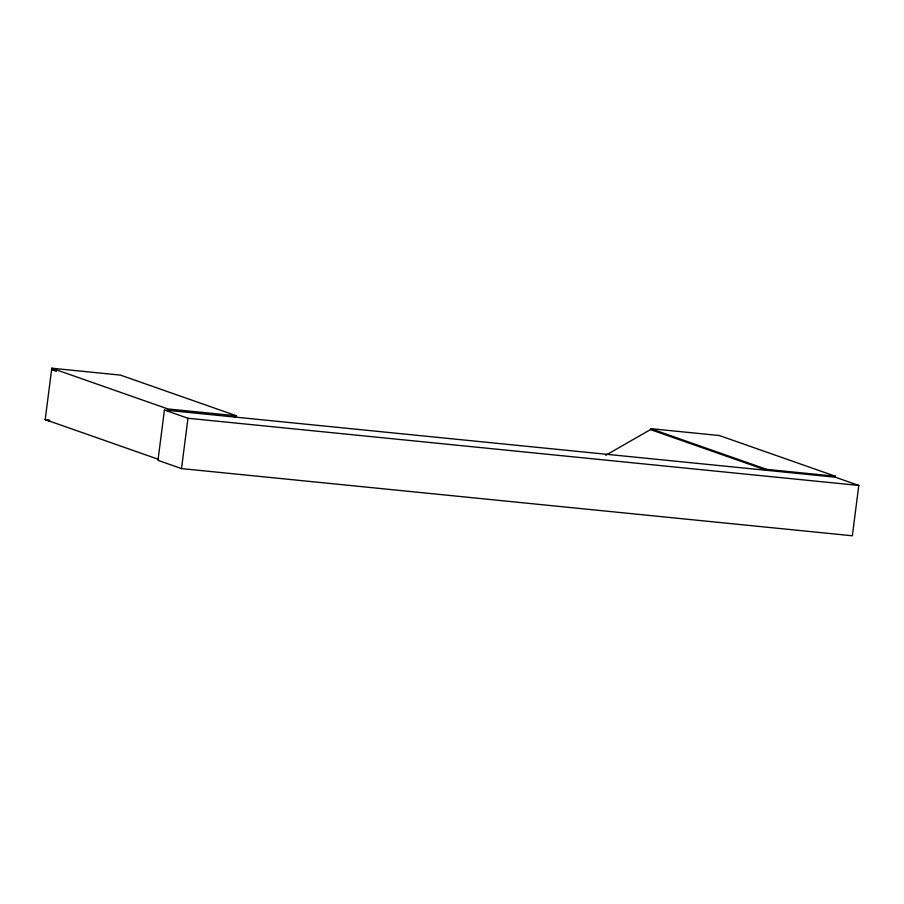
<?xml version="1.0" encoding="UTF-8"?>
<svg xmlns="http://www.w3.org/2000/svg" width="904" height="904" viewBox="0 0 904 904"><rect width="100%" height="100%" fill="white"/><g stroke="black" fill="none" stroke-linecap="round" stroke-linejoin="round"><path stroke-width="1.36" d="M233.413 416.258L236.339 417.286L236.532 415.817L120.447 375.103L51.777 368.222L45.2 419.603L50.149 421.366M164.426 410.02L157.974 460.351L181.512 468.6L852.348 535.778L858.8 485.448L835.262 477.188L164.426 410.02L187.964 418.269L858.8 485.448M181.512 468.6L187.964 418.269M605.714 455.277L650.518 429.592L650.631 428.654L719.301 435.525L835.386 476.25L835.262 477.188M650.631 428.654L766.716 469.368L766.592 470.317L650.518 429.592M236.532 415.817L167.862 408.947L51.777 368.222M766.716 469.368L835.386 476.25M49.404 420.021L45.2 419.603L158.641 459.401M51.596 369.691L56.545 371.454"/></g></svg>
